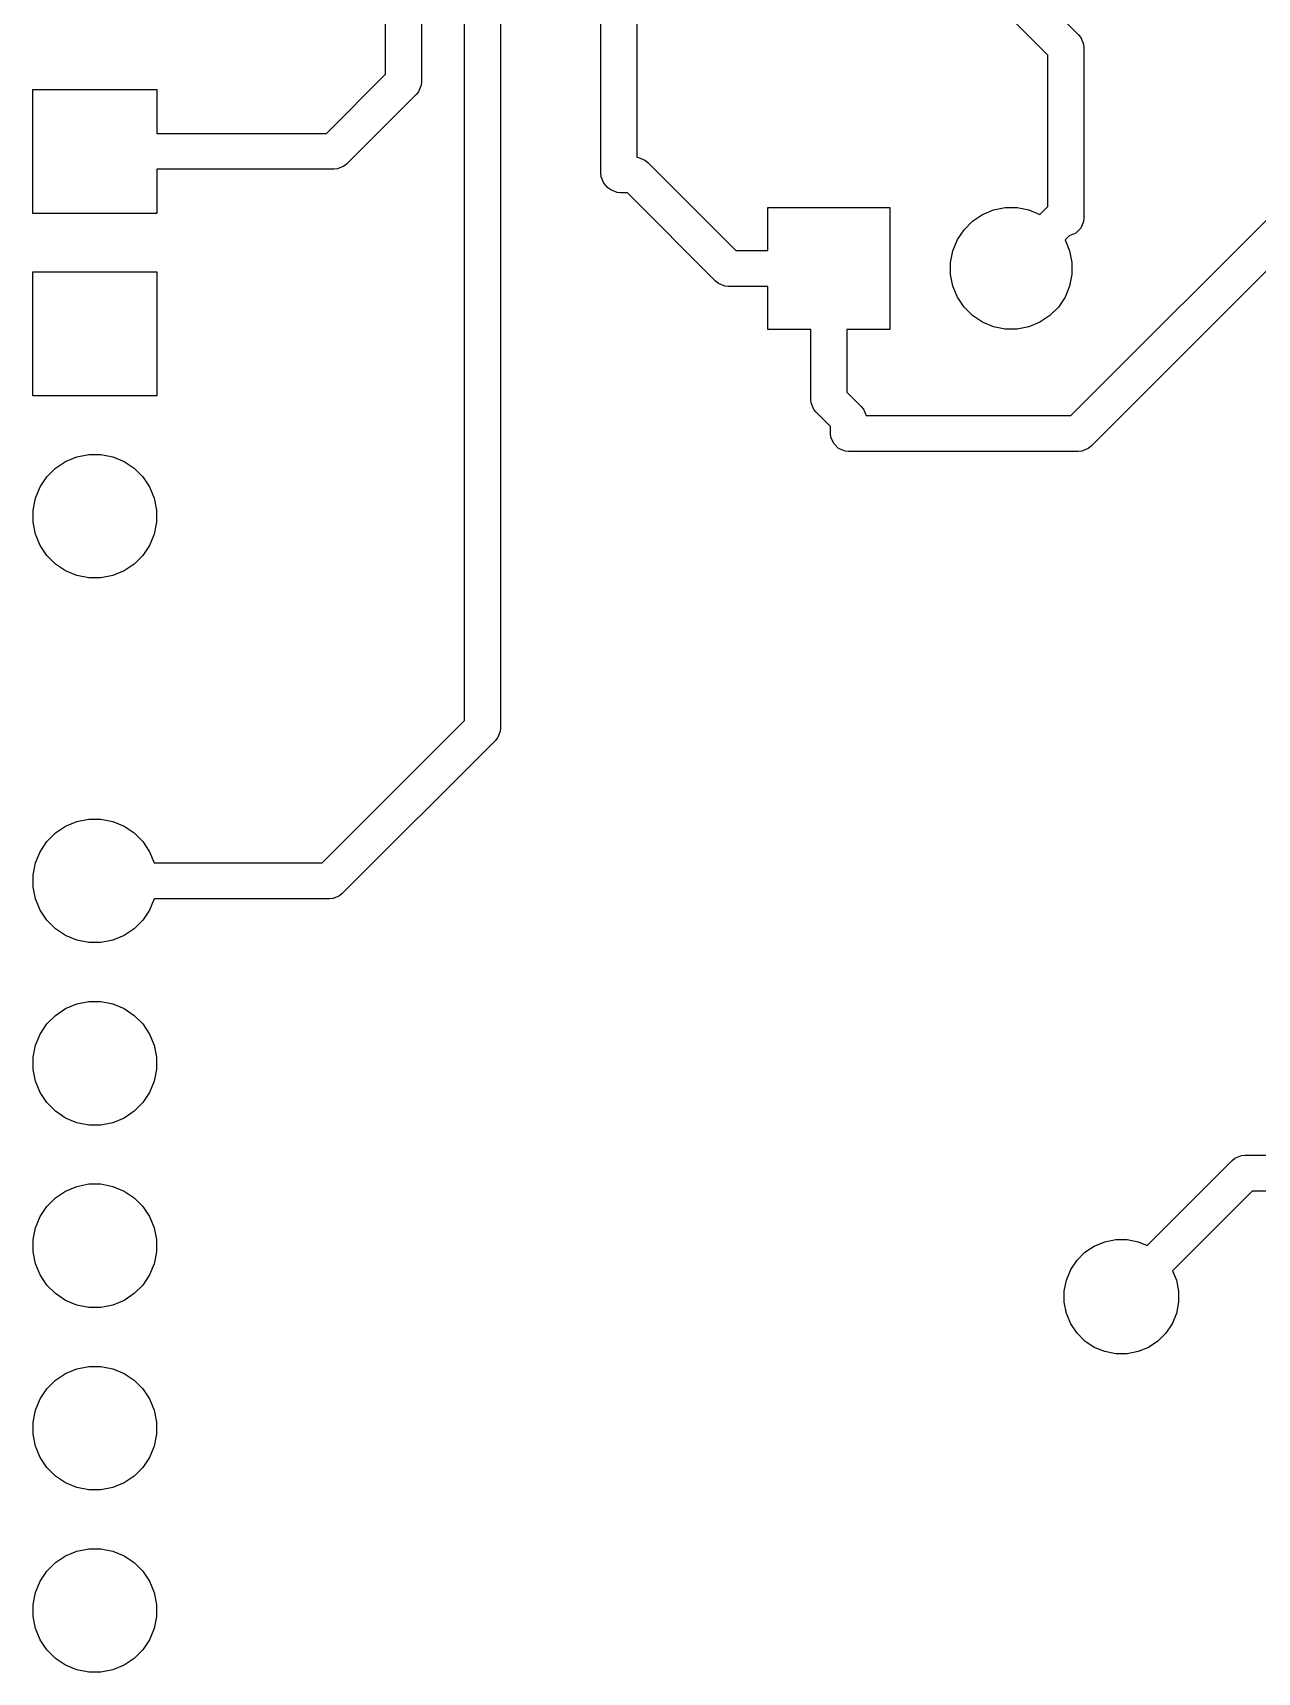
# Model space of a CAD drawing. Header units: inches. Extents: x 6.5 to 8.47, y -5.35 to -1.59.
# Drawn here: x 6.497 to 7.169, y -3.951 to -3.052 of the extents above; entities that cross this region are included whole.
import ezdxf

# ---------------------------------------------------------------- set-up
doc = ezdxf.new("R2010")
doc.units = ezdxf.units.IN
doc.header["$MEASUREMENT"] = 0
doc.layers.add('B.Cu', color=153, linetype='CONTINUOUS', true_color=0x4d7fc4)

msp = doc.modelspace()

# ---------------------------------------------------------------- linework, layer by layer
at = {"layer": 'B.Cu', "linetype": 'CONTINUOUS'}
for p, q in [((6.69094, -3.07466), (6.69094, -2.35433)), ((6.71063, -2.35841), (6.71063, -3.07874)), ((6.73425, -3.42899), (6.73425, -2.43307)), ((6.75394, -2.43715), (6.75394, -3.43307)), ((6.80906, -3.12894), (6.80906, -2.94488)), ((6.82874, -2.94896), (6.82874, -3.12018)), ((7.05413, -3.06412), (6.99671, -3.00669)), ((7.02455, -3.00669), (7.07094, -3.05308)), ((7.07094, -3.05308), (7.07216, -3.05457)), ((7.07216, -3.05457), (7.07363, -3.05812)), ((7.05413, -3.1471), (7.05413, -3.06412)), ((7.07363, -3.05812), (7.07363, -3.05812)), ((7.07363, -3.05812), (7.07382, -3.06004)), ((7.07382, -3.06004), (7.07382, -3.15354)), ((6.4975, -3.15093), (6.4975, -3.08293)), ((6.4975, -3.08293), (6.5655, -3.08293)), ((6.5655, -3.08293), (6.5655, -3.10709)), ((6.65852, -3.10709), (6.69094, -3.07466)), ((6.71044, -3.08066), (6.70897, -3.08421)), ((6.71063, -3.07874), (6.71044, -3.08066)), ((6.70775, -3.0857), (6.66956, -3.12389)), ((6.70897, -3.08421), (6.70775, -3.0857)), ((6.70897, -3.08421), (6.70897, -3.08421)), ((7.06679, -3.26181), (7.23713, -3.09147)), ((6.5655, -3.10709), (6.65852, -3.10709)), ((7.24817, -3.10827), (7.07783, -3.27861)), ((6.6626, -3.12677), (6.5655, -3.12677)), ((6.5655, -3.12677), (6.5655, -3.15093)), ((6.66452, -3.12658), (6.6626, -3.12677)), ((6.66807, -3.12511), (6.66452, -3.12658)), ((6.66956, -3.12389), (6.66807, -3.12511)), ((6.66807, -3.12511), (6.66807, -3.12511)), ((6.82874, -3.12018), (6.82968, -3.12027)), ((6.82968, -3.12027), (6.83322, -3.12174)), ((6.83322, -3.12174), (6.83322, -3.12174)), ((6.83322, -3.12174), (6.83472, -3.12296)), ((6.83472, -3.12296), (6.88301, -3.17126)), ((6.80924, -3.13086), (6.80906, -3.12894)), ((6.81071, -3.13441), (6.80924, -3.13086)), ((6.81194, -3.1359), (6.81071, -3.13441)), ((6.81071, -3.13441), (6.81071, -3.13441)), ((6.81292, -3.13688), (6.81194, -3.1359)), ((6.81441, -3.1381), (6.81292, -3.13688)), ((6.81796, -3.13957), (6.81441, -3.1381)), ((6.81441, -3.1381), (6.81441, -3.1381)), ((6.81988, -3.13976), (6.81796, -3.13957)), ((6.82368, -3.13976), (6.81988, -3.13976)), ((6.87198, -3.18806), (6.82368, -3.13976)), ((6.5655, -3.15093), (6.4975, -3.15093)), ((6.90059, -3.17126), (6.90059, -3.14764)), ((6.90059, -3.14764), (6.96752, -3.14764)), ((6.96752, -3.14764), (6.96752, -3.21457)), ((7.01283, -3.15523), (7.01828, -3.15159)), ((7.01828, -3.15159), (7.02434, -3.14908)), ((7.02434, -3.14908), (7.03078, -3.1478)), ((7.03078, -3.1478), (7.03734, -3.1478)), ((7.03734, -3.1478), (7.04377, -3.14908)), ((7.04377, -3.14908), (7.0497, -3.15154)), ((7.0497, -3.15154), (7.05413, -3.1471)), ((7.07382, -3.15354), (7.07363, -3.15546)), ((7.00454, -3.16533), (7.00819, -3.15987)), ((7.00819, -3.15987), (7.01283, -3.15523)), ((7.06588, -3.1632), (7.06362, -3.16546)), ((7.0659, -3.1632), (7.06588, -3.1632)), ((7.06944, -3.16173), (7.0659, -3.1632)), ((7.07216, -3.15901), (7.06944, -3.16173)), ((7.07363, -3.15546), (7.07216, -3.15901)), ((7.07363, -3.15546), (7.07363, -3.15546)), ((6.88301, -3.17126), (6.90059, -3.17126)), ((7.00075, -3.17782), (7.00203, -3.17139)), ((7.00203, -3.17139), (7.00454, -3.16533)), ((7.06362, -3.16546), (7.06608, -3.17139)), ((7.06608, -3.17139), (7.06736, -3.17782)), ((7.00075, -3.18438), (7.00075, -3.17782)), ((7.06736, -3.17782), (7.06736, -3.18438)), ((6.4975, -3.25093), (6.4975, -3.18293)), ((6.4975, -3.18293), (6.5655, -3.18293)), ((6.5655, -3.18293), (6.5655, -3.25093)), ((6.87347, -3.18929), (6.87198, -3.18806)), ((6.87702, -3.19076), (6.87347, -3.18929)), ((6.87894, -3.19094), (6.87702, -3.19076)), ((6.87702, -3.19076), (6.87702, -3.19076)), ((7.00203, -3.19082), (7.00075, -3.18438)), ((7.00454, -3.19688), (7.00203, -3.19082)), ((7.06608, -3.19082), (7.06357, -3.19688)), ((7.06736, -3.18438), (7.06608, -3.19082)), ((6.90059, -3.19094), (6.87894, -3.19094)), ((6.90059, -3.21457), (6.90059, -3.19094)), ((7.00819, -3.20233), (7.00454, -3.19688)), ((7.06357, -3.19688), (7.05992, -3.20233)), ((7.01283, -3.20697), (7.00819, -3.20233)), ((7.01828, -3.21062), (7.01283, -3.20697)), ((7.05528, -3.20697), (7.04983, -3.21062)), ((7.05992, -3.20233), (7.05528, -3.20697)), ((6.92421, -3.21457), (6.90059, -3.21457)), ((6.92421, -3.25295), (6.92421, -3.21457)), ((6.96752, -3.21457), (6.9439, -3.21457)), ((6.9439, -3.21457), (6.9439, -3.24888)), ((7.02434, -3.21313), (7.01828, -3.21062)), ((7.03078, -3.21441), (7.02434, -3.21313)), ((7.03734, -3.21441), (7.03078, -3.21441)), ((7.04377, -3.21313), (7.03734, -3.21441)), ((7.04983, -3.21062), (7.04377, -3.21313)), ((6.5655, -3.25093), (6.4975, -3.25093)), ((6.9244, -3.25487), (6.92421, -3.25295)), ((6.9439, -3.24888), (6.95184, -3.25682)), ((6.92587, -3.25842), (6.9244, -3.25487)), ((6.9271, -3.25991), (6.92587, -3.25842)), ((6.92587, -3.25842), (6.92587, -3.25842)), ((6.93504, -3.26786), (6.9271, -3.25991)), ((6.95184, -3.25682), (6.95307, -3.25831)), ((6.95307, -3.25831), (6.95452, -3.26181)), ((6.95452, -3.26181), (7.06679, -3.26181)), ((6.93504, -3.27165), (6.93504, -3.26786)), ((6.93523, -3.27357), (6.93504, -3.27165)), ((6.9367, -3.27712), (6.93523, -3.27357)), ((6.93523, -3.27357), (6.93523, -3.27357)), ((6.93941, -3.27984), (6.9367, -3.27712)), ((6.94296, -3.28131), (6.93941, -3.27984)), ((7.07633, -3.27984), (7.07279, -3.28131)), ((7.07783, -3.27861), (7.07633, -3.27984)), ((7.07633, -3.27984), (7.07633, -3.27984)), ((6.50993, -3.29065), (6.51547, -3.28694)), ((6.51547, -3.28694), (6.52163, -3.28439)), ((6.52163, -3.28439), (6.52816, -3.28309)), ((6.52816, -3.28309), (6.53483, -3.28309)), ((6.53483, -3.28309), (6.54137, -3.28439)), ((6.54137, -3.28439), (6.54752, -3.28694)), ((6.54752, -3.28694), (6.55307, -3.29065)), ((6.94488, -3.2815), (6.94296, -3.28131)), ((7.07087, -3.2815), (6.94488, -3.2815)), ((7.07279, -3.28131), (7.07087, -3.2815)), ((6.50151, -3.3009), (6.50521, -3.29536)), ((6.50521, -3.29536), (6.50993, -3.29065)), ((6.55307, -3.29065), (6.55778, -3.29536)), ((6.55778, -3.29536), (6.56148, -3.3009)), ((6.49766, -3.3136), (6.49896, -3.30706)), ((6.49896, -3.30706), (6.50151, -3.3009)), ((6.56148, -3.3009), (6.56403, -3.30706)), ((6.56403, -3.30706), (6.56533, -3.3136)), ((6.49766, -3.32026), (6.49766, -3.3136)), ((6.56533, -3.3136), (6.56533, -3.32026)), ((6.49896, -3.3268), (6.49766, -3.32026)), ((6.56533, -3.32026), (6.56403, -3.3268)), ((6.50151, -3.33296), (6.49896, -3.3268)), ((6.50521, -3.3385), (6.50151, -3.33296)), ((6.56148, -3.33296), (6.55778, -3.3385)), ((6.56403, -3.3268), (6.56148, -3.33296)), ((6.50993, -3.34321), (6.50521, -3.3385)), ((6.51547, -3.34691), (6.50993, -3.34321)), ((6.55307, -3.34321), (6.54752, -3.34691)), ((6.55778, -3.3385), (6.55307, -3.34321)), ((6.52163, -3.34947), (6.51547, -3.34691)), ((6.52816, -3.35077), (6.52163, -3.34947)), ((6.53483, -3.35077), (6.52816, -3.35077)), ((6.54137, -3.34947), (6.53483, -3.35077)), ((6.54752, -3.34691), (6.54137, -3.34947)), ((6.65616, -3.50709), (6.73425, -3.42899)), ((6.75394, -3.43307), (6.75375, -3.43499)), ((6.75105, -3.44003), (6.6672, -3.52389)), ((6.75228, -3.43854), (6.75105, -3.44003)), ((6.75375, -3.43499), (6.75228, -3.43854)), ((6.50993, -3.49065), (6.51547, -3.48694)), ((6.51547, -3.48694), (6.52163, -3.48439)), ((6.52163, -3.48439), (6.52816, -3.48309)), ((6.52816, -3.48309), (6.53483, -3.48309)), ((6.53483, -3.48309), (6.54137, -3.48439)), ((6.54137, -3.48439), (6.54752, -3.48694)), ((6.54752, -3.48694), (6.55307, -3.49065)), ((6.50151, -3.5009), (6.50521, -3.49536)), ((6.50521, -3.49536), (6.50993, -3.49065)), ((6.55307, -3.49065), (6.55778, -3.49536)), ((6.55778, -3.49536), (6.56148, -3.5009)), ((6.49896, -3.50706), (6.50151, -3.5009)), ((6.56148, -3.5009), (6.56403, -3.50706)), ((6.49766, -3.5136), (6.49896, -3.50706)), ((6.49766, -3.52026), (6.49766, -3.5136)), ((6.56403, -3.50706), (6.56404, -3.50709)), ((6.56404, -3.50709), (6.65616, -3.50709)), ((6.49896, -3.5268), (6.49766, -3.52026)), ((6.50151, -3.53296), (6.49896, -3.5268)), ((6.56403, -3.5268), (6.56148, -3.53296)), ((6.56404, -3.52677), (6.56403, -3.5268)), ((6.66024, -3.52677), (6.56404, -3.52677)), ((6.66216, -3.52658), (6.66024, -3.52677)), ((6.6657, -3.52511), (6.66216, -3.52658)), ((6.6672, -3.52389), (6.6657, -3.52511)), ((6.6657, -3.52511), (6.6657, -3.52511)), ((6.50521, -3.5385), (6.50151, -3.53296)), ((6.50993, -3.54321), (6.50521, -3.5385)), ((6.55778, -3.5385), (6.55307, -3.54321)), ((6.56148, -3.53296), (6.55778, -3.5385)), ((6.51547, -3.54691), (6.50993, -3.54321)), ((6.52163, -3.54947), (6.51547, -3.54691)), ((6.52816, -3.55077), (6.52163, -3.54947)), ((6.54137, -3.54947), (6.53483, -3.55077)), ((6.54752, -3.54691), (6.54137, -3.54947)), ((6.55307, -3.54321), (6.54752, -3.54691)), ((6.53483, -3.55077), (6.52816, -3.55077)), ((6.51547, -3.58694), (6.52163, -3.58439)), ((6.52163, -3.58439), (6.52816, -3.58309)), ((6.52816, -3.58309), (6.53483, -3.58309)), ((6.53483, -3.58309), (6.54137, -3.58439)), ((6.54137, -3.58439), (6.54752, -3.58694)), ((6.50151, -3.6009), (6.50521, -3.59536)), ((6.50521, -3.59536), (6.50993, -3.59065)), ((6.50993, -3.59065), (6.51547, -3.58694)), ((6.54752, -3.58694), (6.55307, -3.59065)), ((6.55307, -3.59065), (6.55778, -3.59536)), ((6.55778, -3.59536), (6.56148, -3.6009)), ((6.49896, -3.60706), (6.50151, -3.6009)), ((6.56148, -3.6009), (6.56403, -3.60706)), ((6.49766, -3.6136), (6.49896, -3.60706)), ((6.56403, -3.60706), (6.56533, -3.6136)), ((6.49766, -3.62026), (6.49766, -3.6136)), ((6.49896, -3.6268), (6.49766, -3.62026)), ((6.56533, -3.62026), (6.56403, -3.6268)), ((6.56533, -3.6136), (6.56533, -3.62026)), ((6.50151, -3.63296), (6.49896, -3.6268)), ((6.56403, -3.6268), (6.56148, -3.63296)), ((6.50521, -3.6385), (6.50151, -3.63296)), ((6.50993, -3.64321), (6.50521, -3.6385)), ((6.55778, -3.6385), (6.55307, -3.64321)), ((6.56148, -3.63296), (6.55778, -3.6385)), ((6.51547, -3.64691), (6.50993, -3.64321)), ((6.52163, -3.64947), (6.51547, -3.64691)), ((6.54752, -3.64691), (6.54137, -3.64947)), ((6.55307, -3.64321), (6.54752, -3.64691)), ((6.52816, -3.65077), (6.52163, -3.64947)), ((6.53483, -3.65077), (6.52816, -3.65077)), ((6.54137, -3.64947), (6.53483, -3.65077)), ((7.10864, -3.71681), (7.15524, -3.67021)), ((7.15524, -3.67021), (7.15674, -3.66898)), ((7.15674, -3.66898), (7.16028, -3.66751)), ((7.15674, -3.66898), (7.15674, -3.66898)), ((7.16028, -3.66751), (7.1622, -3.66732)), ((7.1622, -3.66732), (7.34252, -3.66732)), ((6.51547, -3.68694), (6.52163, -3.68439)), ((6.52163, -3.68439), (6.52816, -3.68309)), ((6.52816, -3.68309), (6.53483, -3.68309)), ((6.53483, -3.68309), (6.54137, -3.68439)), ((6.54137, -3.68439), (6.54752, -3.68694)), ((6.50521, -3.69536), (6.50993, -3.69065)), ((6.50993, -3.69065), (6.51547, -3.68694)), ((6.54752, -3.68694), (6.55307, -3.69065)), ((6.55307, -3.69065), (6.55778, -3.69536)), ((7.16628, -3.68701), (7.12256, -3.73073)), ((7.33844, -3.68701), (7.16628, -3.68701)), ((6.49896, -3.70706), (6.50151, -3.7009)), ((6.50151, -3.7009), (6.50521, -3.69536)), ((6.55778, -3.69536), (6.56148, -3.7009)), ((6.56148, -3.7009), (6.56403, -3.70706)), ((6.49766, -3.7136), (6.49896, -3.70706)), ((6.56403, -3.70706), (6.56533, -3.7136)), ((6.49766, -3.72026), (6.49766, -3.7136)), ((6.49896, -3.7268), (6.49766, -3.72026)), ((6.56533, -3.72026), (6.56403, -3.7268)), ((6.56533, -3.7136), (6.56533, -3.72026)), ((7.07014, -3.7249), (7.07451, -3.72054)), ((7.07451, -3.72054), (7.07964, -3.7171)), ((7.07964, -3.7171), (7.08535, -3.71474)), ((7.08535, -3.71474), (7.0914, -3.71354)), ((7.0914, -3.71354), (7.09758, -3.71354)), ((7.09758, -3.71354), (7.10363, -3.71474)), ((7.10363, -3.71474), (7.10864, -3.71681)), ((6.50151, -3.73296), (6.49896, -3.7268)), ((6.56403, -3.7268), (6.56148, -3.73296)), ((7.06435, -3.73574), (7.06671, -3.73003)), ((7.06671, -3.73003), (7.07014, -3.7249)), ((6.50521, -3.7385), (6.50151, -3.73296)), ((6.50993, -3.74321), (6.50521, -3.7385)), ((6.55778, -3.7385), (6.55307, -3.74321)), ((6.56148, -3.73296), (6.55778, -3.7385)), ((7.06314, -3.74179), (7.06435, -3.73574)), ((7.12256, -3.73073), (7.12463, -3.73574)), ((7.12463, -3.73574), (7.12583, -3.74179)), ((6.51547, -3.74691), (6.50993, -3.74321)), ((6.52163, -3.74947), (6.51547, -3.74691)), ((6.54752, -3.74691), (6.54137, -3.74947)), ((6.55307, -3.74321), (6.54752, -3.74691)), ((7.06314, -3.74797), (7.06314, -3.74179)), ((7.06435, -3.75402), (7.06314, -3.74797)), ((7.12583, -3.74797), (7.12463, -3.75402)), ((7.12583, -3.74179), (7.12583, -3.74797)), ((6.52816, -3.75077), (6.52163, -3.74947)), ((6.53483, -3.75077), (6.52816, -3.75077)), ((6.54137, -3.74947), (6.53483, -3.75077)), ((7.06671, -3.75973), (7.06435, -3.75402)), ((7.12463, -3.75402), (7.12227, -3.75973)), ((7.07014, -3.76486), (7.06671, -3.75973)), ((7.07451, -3.76923), (7.07014, -3.76486)), ((7.11883, -3.76486), (7.11447, -3.76923)), ((7.12227, -3.75973), (7.11883, -3.76486)), ((7.07964, -3.77266), (7.07451, -3.76923)), ((7.08535, -3.77502), (7.07964, -3.77266)), ((7.0914, -3.77623), (7.08535, -3.77502)), ((7.10363, -3.77502), (7.09758, -3.77623)), ((7.10934, -3.77266), (7.10363, -3.77502)), ((7.11447, -3.76923), (7.10934, -3.77266)), ((6.52163, -3.78439), (6.52816, -3.78309)), ((6.52816, -3.78309), (6.53483, -3.78309)), ((6.53483, -3.78309), (6.54137, -3.78439)), ((7.09758, -3.77623), (7.0914, -3.77623)), ((6.50521, -3.79536), (6.50993, -3.79065)), ((6.50993, -3.79065), (6.51547, -3.78694)), ((6.51547, -3.78694), (6.52163, -3.78439)), ((6.54137, -3.78439), (6.54752, -3.78694)), ((6.54752, -3.78694), (6.55307, -3.79065)), ((6.55307, -3.79065), (6.55778, -3.79536)), ((6.49896, -3.80706), (6.50151, -3.8009)), ((6.50151, -3.8009), (6.50521, -3.79536)), ((6.55778, -3.79536), (6.56148, -3.8009)), ((6.56148, -3.8009), (6.56403, -3.80706)), ((6.49766, -3.8136), (6.49896, -3.80706)), ((6.56403, -3.80706), (6.56533, -3.8136)), ((6.49766, -3.82026), (6.49766, -3.8136)), ((6.56533, -3.8136), (6.56533, -3.82026)), ((6.49896, -3.8268), (6.49766, -3.82026)), ((6.50151, -3.83296), (6.49896, -3.8268)), ((6.56403, -3.8268), (6.56148, -3.83296)), ((6.56533, -3.82026), (6.56403, -3.8268)), ((6.50521, -3.8385), (6.50151, -3.83296)), ((6.56148, -3.83296), (6.55778, -3.8385)), ((6.50993, -3.84321), (6.50521, -3.8385)), ((6.51547, -3.84691), (6.50993, -3.84321)), ((6.52163, -3.84947), (6.51547, -3.84691)), ((6.54752, -3.84691), (6.54137, -3.84947)), ((6.55307, -3.84321), (6.54752, -3.84691)), ((6.55778, -3.8385), (6.55307, -3.84321)), ((6.52816, -3.85077), (6.52163, -3.84947)), ((6.53483, -3.85077), (6.52816, -3.85077)), ((6.54137, -3.84947), (6.53483, -3.85077)), ((6.50521, -3.89536), (6.50993, -3.89065)), ((6.50993, -3.89065), (6.51547, -3.88694)), ((6.51547, -3.88694), (6.52163, -3.88439)), ((6.52163, -3.88439), (6.52816, -3.88309)), ((6.52816, -3.88309), (6.53483, -3.88309)), ((6.53483, -3.88309), (6.54137, -3.88439)), ((6.54137, -3.88439), (6.54752, -3.88694)), ((6.54752, -3.88694), (6.55307, -3.89065)), ((6.55307, -3.89065), (6.55778, -3.89536)), ((6.49896, -3.90706), (6.50151, -3.9009)), ((6.50151, -3.9009), (6.50521, -3.89536)), ((6.55778, -3.89536), (6.56148, -3.9009)), ((6.56148, -3.9009), (6.56403, -3.90706)), ((6.49766, -3.9136), (6.49896, -3.90706)), ((6.56403, -3.90706), (6.56533, -3.9136)), ((6.49766, -3.92026), (6.49766, -3.9136)), ((6.56533, -3.9136), (6.56533, -3.92026)), ((6.49896, -3.9268), (6.49766, -3.92026)), ((6.50151, -3.93296), (6.49896, -3.9268)), ((6.56403, -3.9268), (6.56148, -3.93296)), ((6.56533, -3.92026), (6.56403, -3.9268)), ((6.50521, -3.9385), (6.50151, -3.93296)), ((6.56148, -3.93296), (6.55778, -3.9385)), ((6.50993, -3.94321), (6.50521, -3.9385)), ((6.51547, -3.94691), (6.50993, -3.94321)), ((6.55307, -3.94321), (6.54752, -3.94691)), ((6.55778, -3.9385), (6.55307, -3.94321)), ((6.52163, -3.94947), (6.51547, -3.94691)), ((6.52816, -3.95077), (6.52163, -3.94947)), ((6.53483, -3.95077), (6.52816, -3.95077)), ((6.54137, -3.94947), (6.53483, -3.95077)), ((6.54752, -3.94691), (6.54137, -3.94947))]:
    msp.add_line(p, q, dxfattribs=at)

doc.saveas('drawing.dxf')
